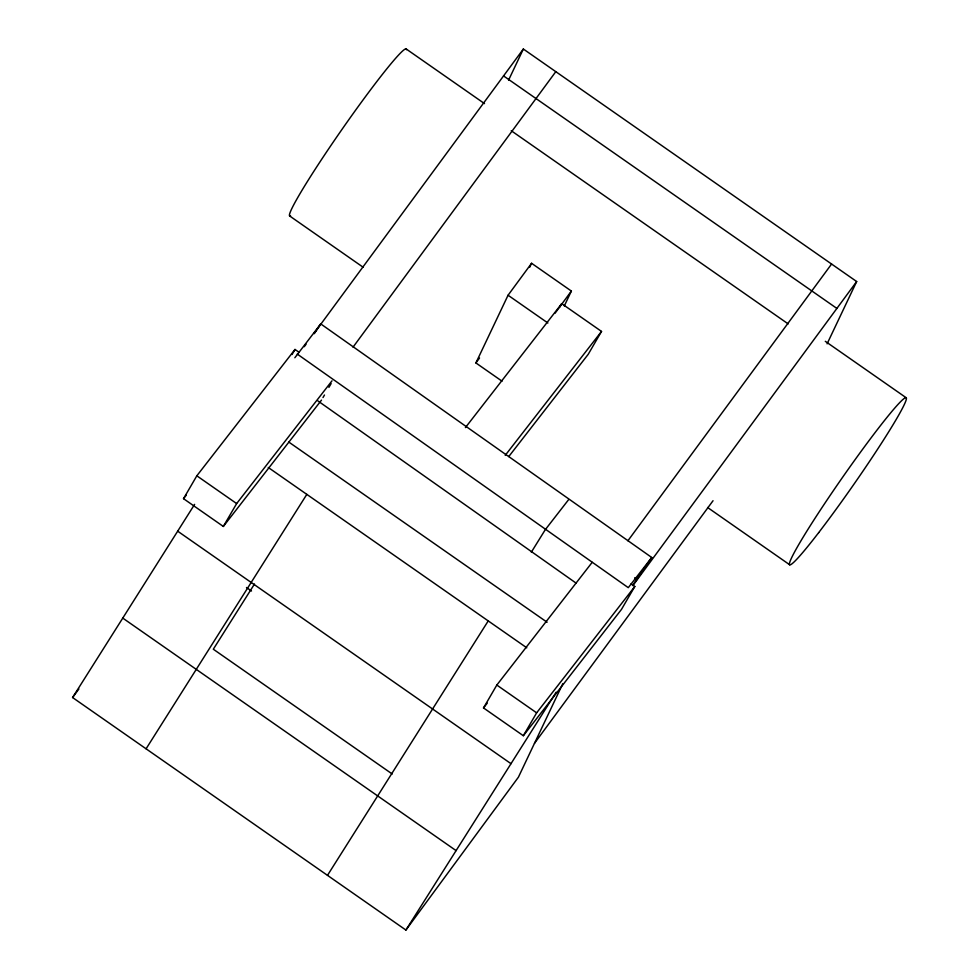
<?xml version="1.0" encoding="UTF-8"?>
<svg xmlns="http://www.w3.org/2000/svg" width="979" height="979" viewBox="0 0 979 979"><rect width="100%" height="100%" fill="white"/><g stroke="black" fill="none" stroke-linecap="round" stroke-linejoin="round"><path stroke-width="1.47" d="M508.554 80.18L523.349 49.023L856.674 281.536L827.096 343.837M502.031 381.174L475.904 362.94L508.064 295.23L531.573 263.278L571.381 291.057L564.308 305.95M529.639 267.34L531.573 263.278M562.778 683.734L518.405 777.191L405.906 930.05L72.581 697.537L194.613 504.369M321.504 400.105L223.334 526.457L183.526 498.678L196.828 475.806L294.997 349.454L298.73 352.061M292.036 354.533L294.997 349.454M223.334 526.457L236.649 503.573L332.003 380.831M322.984 397.56L324.465 395.026M328.895 387.39L331.122 383.584M559.486 307.455L561.713 303.649L601.522 331.416L588.22 354.3L508.75 456.581M631.076 583.876L634.808 586.482L621.506 609.366L523.337 735.718L483.516 707.939L496.818 685.055L592.185 562.325M523.337 735.718L536.639 712.834L634.808 586.482M531.328 552.193L545.242 529.737L568.689 499.547M146.079 748.813L306.819 494.371M254.491 584.01L213.312 649.212L392.224 773.997M327.488 875.348L488.227 620.919M405.906 930.05L556.158 692.202M294.85 357.751L320.733 323.902L651.733 557.479L632.532 585.54M314.271 333.692L320.733 323.902M304.273 346.688L306.084 344.229M314.235 333.141L523.349 49.023M72.581 697.537L78.883 688.983M353.027 347.166L555.803 71.663M475.904 362.94L479.526 358.033M555.105 313.17L571.381 291.057M627.906 540.775L831.587 264.036M633.07 585.344L856.674 281.536M534.485 743.33L713.042 500.722M183.526 498.678L186.328 495.068M465.417 427.59L561.713 303.649M505.225 455.357L601.522 331.416M483.516 707.939L487.261 703.13M651.733 557.479L628.273 587.657L297.273 354.08M503.561 75.921L836.886 308.422M406.15 48.95L484.507 103.603M825.297 341.316L906.138 397.707M511.246 130.733L788.181 323.902M508.064 295.23L547.873 322.997M289.711 216.004L363.087 267.194M707.609 507.514L789.698 564.773M288.854 442.104L547.09 622.228M268.27 467.485L526.763 647.792M196.828 475.806L236.649 503.573M496.818 685.055L536.639 712.834M177.676 531.181L511.001 763.681M246.488 587.51L251.493 591.01M122.767 618.104L456.092 850.616M634.722 577.745L637.219 579.507M317.734 400.79L576.288 583.251M290.579 215.918A101.816 6.633 -55.1 0 1 342.112 129.216A101.816 6.633 -55.1 0 1 406.432 49.684M818.689 532.613A101.816 6.633 -55.1 0 0 906.419 398.441A101.816 6.633 -55.1 0 0 818.652 512.666A101.816 6.633 -55.1 0 0 818.689 532.613"/></g></svg>
